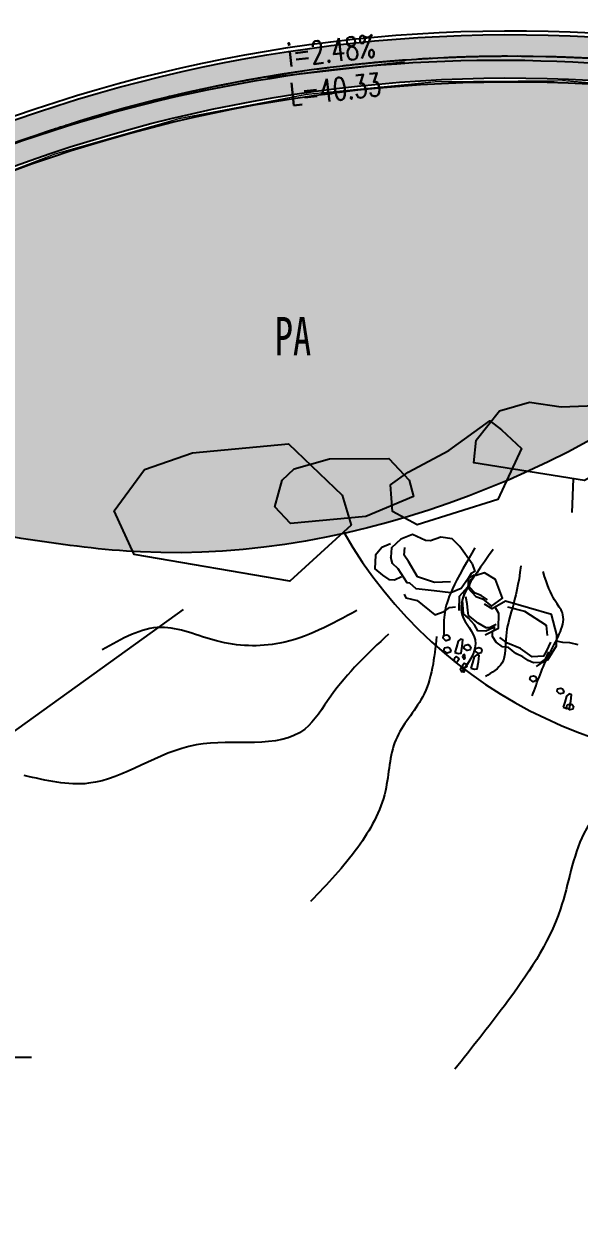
# Model space of a CAD drawing. Header units: millimetres. Extents: x -2430464 to 225692, y -180 to 1805330.
# Drawn here: x -21226 to 554, y 1258910 to 1305526 of the extents above; entities that cross this region are included whole.
import ezdxf

# ---------------------------------------------------------------- set-up
doc = ezdxf.new("R2010")
doc.units = ezdxf.units.MM
doc.header["$LTSCALE"] = 1000
doc.linetypes.add('CENTERX2', pattern=[4, 2.5, -0.5, 0.5, -0.5])
for name, color, linetype in [('0-ROAD-中心线', 1, 'CENTERX2'), ('03LS-上木标注', 50, 'CONTINUOUS'), ('04-细线16水体', 154, 'CONTINUOUS'), ('DIM_COOR', 3, 'CONTINUOUS'), ('DIM_SYMB', 3, 'CONTINUOUS'), ('HYDA', 7, 'CONTINUOUS'), ('LP-001-道路边线', 4, 'CONTINUOUS'), ('LP-003设计水位线', 172, 'CONTINUOUS'), ('LP-006铺装分隔线', 35, 'CONTINUOUS'), ('LP-008景观石', 37, 'CONTINUOUS'), ('LP-009绿化边线', 82, 'CONTINUOUS'), ('LP-014绿化填充', 88, 'CONTINUOUS'), ('LP-10铺装填充', 251, 'CONTINUOUS'), ('LP-E-水景边线', 152, 'CONTINUOUS'), ('ROAD', 2, 'CONTINUOUS')]:
    doc.layers.add(name, color=color, linetype=linetype)
doc.styles.add('_TCH_DIM', font='SIMPLEX.shx', dxfattribs={"width": 0.7, "bigfont": 'GBCBIG.shx'})
doc.styles.add('STYLE1', font='', dxfattribs={"width": 0.7})
doc.styles.add('TG_LINETYPE', font='SIMPLEX', dxfattribs={"width": 0.8, "height": 3, "bigfont": 'HZTXT'})
doc.styles.get('STYLE1').set_extended_font_data('SimSun')
doc.linetypes.add('TG_TYLG', pattern='A,2,-1.3,["TYLG",TG_LINETYPE,S=0.1,R=0,X=-1.2,Y=-0.15],0', length=3.3)

msp = doc.modelspace()

# ---------------------------------------------------------------- hatches: boundary and pattern name
at = {"layer": 'DIM_SYMB'}
msp.add_hatch(color=256, dxfattribs=at).paths.add_polyline_path([(-6298.354259759188, 1304031.639991684), (-7192.630685418844, 1303930.300589485), (-7206.142605751753, 1304049.537446423)])
at = {"layer": 'LP-014绿化填充'}
h = msp.add_hatch(dxfattribs=at)
h.set_pattern_fill('CROSS', color=256, scale=300)
h.set_pattern_definition([(0, (-431392709.98357, -3169114513.621448), (476.25, 476.25), [238.125, -714.375]), (90, (-431392590.92107, -3169114632.683948), (-476.25, 476.25), [238.125, -714.375])])
edge = h.paths.add_edge_path()
edge.add_spline(control_points=[(-67588.00013777614, 1273228.767648621), (-64603.12937483191, 1268621.899836941), (-49412.06708493829, 1274838.265782757), (-41399.5019249022, 1276875.13965313), (-35187.75771948695, 1286634.377239151), (-24953.17247691751, 1286129.045839233), (-11303.9849768579, 1283128.404089851), (12381.140483886, 1292578.367556019), (25406.25852158666, 1322288.469054623), (60932.64478132129, 1324386.339863701), (64029.42719909549, 1352872.345312519), (88946.0480826199, 1359857.920356197), (106077.1548068821, 1377566.763267441), (116588.200994283, 1397706.698831482), (119357.415586561, 1412100.85415308), (118050.1938748658, 1418997.159043713), (117622.4396097362, 1421253.795239372)], knot_values=[0, 0, 0, 0, 1461.608760629228, 12567.25349089102, 24162.44586460281, 31944.65828745835, 40981.23680247532, 67066.73875934456, 99297.32680081317, 131462.0272839771, 151854.1354866179, 170324.0419808526, 202082.8766939532, 223870.9511597634, 237975.683084435, 244835.9247705665, 244835.9247705665, 244835.9247705665, 244835.9247705665], degree=3, periodic=0)
edge.add_arc((-2107.991869002581, 1246723.481314583), 56526.2807689651, 73.1341209586279, 78.19365156510638)
edge.add_arc((-2104.784615188837, 1246598.822995109), 56647.6529312183, 78.222624362827, 134.0927475518611)
edge.add_line((-41521.46161207557, 1287283.981924934), (-67588.00013765693, 1273228.767648621))
edge.add_spline(control_points=[(-67588.00013777614, 1273228.767648621), (-64603.12937483191, 1268621.899836941), (-49412.06708493829, 1274838.265782757), (-41399.5019249022, 1276875.13965313), (-35187.75771948695, 1286634.377239151), (-24953.17247691751, 1286129.045839233), (-11303.9849768579, 1283128.404089851), (12381.140483886, 1292578.367556019), (25406.25852158666, 1322288.469054623), (60932.64478132129, 1324386.339863701), (64029.42719909549, 1352872.345312519), (88946.0480826199, 1359857.920356197), (106077.1548068821, 1377566.763267441), (116588.200994283, 1397706.698831482), (119357.415586561, 1412100.85415308), (118050.1938748658, 1418997.159043713), (117622.4396097362, 1421253.795239372)], knot_values=[0, 0, 0, 0, 1461.608760629228, 12567.25349089102, 24162.44586460281, 31944.65828745835, 40981.23680247532, 67066.73875934456, 99297.32680081317, 131462.0272839771, 151854.1354866179, 170324.0419808526, 202082.8766939532, 223870.9511597634, 237975.683084435, 244835.9247705665, 244835.9247705665, 244835.9247705665, 244835.9247705665], degree=3, periodic=0)
edge.add_line((-16944.12864783406, 1284826.32528202), (-17681.61224636436, 1286422.805196209))
edge.add_line((-17681.61224636436, 1286422.805196209), (-16498.10442993045, 1288043.243127747))
edge.add_line((-16498.10442993045, 1288043.243127747), (-14613.24360921979, 1288700.179284496))
edge.add_line((-14613.24360921979, 1288700.179284496), (-10843.5100248754, 1289050.540646477))
edge.add_line((-10843.5100248754, 1289050.540646477), (-10000.35846850276, 1288243.224062366))
edge.add_line((-10000.35846850276, 1288243.224062366), (-9233.139260083437, 1288463.126655025))
edge.add_line((-9233.139260083437, 1288463.126655025), (-6907.41463509202, 1288474.150138779))
edge.add_line((-6907.41463509202, 1288474.150138779), (-6308.853825062513, 1287831.662386341))
edge.add_line((-6308.853825062513, 1287831.662386341), (-6154.098822444677, 1287941.210475845))
edge.add_line((-6154.098822444677, 1287941.210475845), (-4554.126902848482, 1288784.280127926))
edge.add_line((-4554.126902848482, 1288784.280127926), (-2954.172472566366, 1289947.134272022))
edge.add_line((-2954.172472566366, 1289947.134272022), (-2908.178709775209, 1289912.662208004))
edge.add_line((-2908.178709775209, 1289912.662208004), (-2565.34503147006, 1290337.970982475))
edge.add_line((-2565.34503147006, 1290337.970982475), (-1391.726811021566, 1290686.663266106))
edge.add_line((-1391.726811021566, 1290686.663266106), (-154.657478004694, 1290496.470369263))
edge.add_line((-154.657478004694, 1290496.470369263), (2067.495276719332, 1290588.042161865))
edge.add_line((2067.495276719332, 1290588.042161865), (1836.596392005682, 1291016.587275429))
edge.add_line((1836.596392005682, 1291016.587275429), (1875.912296384573, 1291881.075118465))
edge.add_line((1875.912296384573, 1291881.075118465), (2080.659312337637, 1292389.707403107))
edge.add_line((2080.659312337637, 1292389.707403107), (3468.381314247847, 1293885.120544834))
edge.add_line((3468.381314247847, 1293885.120544834), (5099.823255568743, 1294002.333547993))
edge.add_line((5099.823255568743, 1294002.333547993), (4623.05184468627, 1295520.698842449))
edge.add_line((4623.05184468627, 1295520.698842449), (7831.043782800436, 1298466.001607819))
edge.add_line((7831.043782800436, 1298466.001607819), (8524.657851308584, 1298552.629644318))
edge.add_line((8524.657851308584, 1298552.629644318), (10258.70496538281, 1298249.436105175))
edge.add_line((10258.70496538281, 1298249.436105175), (11257.76341721416, 1297289.643696709))
at = {"layer": 'LP-10铺装填充'}
h = msp.add_hatch(dxfattribs=at)
h.set_pattern_fill('-600X200', color=256, scale=2500, pattern_type=2)
h.set_pattern_definition([(210.7031794559915, (94644.19562783837, 1222099.198271198), (1276.47658006669, -2149.559848094778), [208.333325, -208.33325]), (210.7031794559915, (94982.88518837094, 1221936.876329346), (1276.47658006669, -2149.559848094778), [208.333325, -208.33325]), (210.7031794559915, (94963.31476709247, 1221561.808305187), (1276.47658006669, -2149.559848094778), [208.333325, -208.33325]), (210.7031794559915, (95302.00432756543, 1221399.486363335), (1276.47658006669, -2149.559848094778), [208.333325, -208.33325]), (210.7031794559915, (95282.43390628695, 1221024.418339176), (1276.47658006669, -2149.559848094778), [208.333325, -208.33325]), (210.7031794559915, (95621.12347653508, 1220862.096420212), (1276.47658006669, -2149.559848094778), [208.333325, -208.33325]), (210.7031794559915, (95601.553055197, 1220487.028396053), (1276.47658006669, -2149.559848094778), [208.333325, -208.33325]), (210.7031794559915, (95940.24261572957, 1220324.706454201), (1276.47658006669, -2149.559848094778), [208.333325, -208.33325]), (120.7031794559915, (95940.24261572957, 1220324.706454201), (-358.2599818476626, -212.7461009327034), []), (120.7031794559915, (95761.11263152957, 1220218.333396835), (-358.2599818476626, -212.7461009327034), [])])
edge = h.paths.add_edge_path()
edge.add_line((10124.38084849715, 1302059.6942486), (10439.39835968614, 1303735.349858684))
edge.add_arc((24925.60262027383, 1215967.217773361), 99324.57716753814, 131.3142506660975, 133.1419088232065, ccw=False)
edge.add_arc((-2107.991865664721, 1246723.48130743), 58376.28077553461, 77.588000340365, 131.3142506648132, ccw=False)
edge.add_arc((-2115.595168381929, 1246671.745417995), 56724.26190255526, 77.53869250456184, 134.0951235464403)
edge.add_line((-41587.2677821815, 1287410.289199753), (-55930.97299298644, 1279675.757178707))
edge.add_line((-55930.9729937017, 1279675.757178707), (-61534.53731992841, 1276349.711302204))
edge.add_line((-61534.53731992841, 1276349.711302204), (-65409.76010742784, 1274592.853767795))
edge.add_line((-65409.76010742784, 1274592.853767795), (-68275.91543206573, 1273027.827123566))
edge.add_line((-68275.91543206573, 1273027.827123566), (-110198.3502514064, 1250675.274704857))
edge.add_line((-110198.3502514064, 1250675.274704857), (-110198.3502505124, 1250675.274706287))
edge.add_line((-110198.3502505124, 1250675.274706287), (-111367.0151074827, 1251978.706924362))
edge.add_line((-111367.0151074827, 1251978.706924362), (-111367.0151083767, 1251978.706922932))
edge.add_line((-111367.0151083767, 1251978.706922932), (-43025.3047939837, 1288417.708348198))

# ---------------------------------------------------------------- linework, layer by layer
at = {"layer": '0-ROAD-中心线', "elevation": -399665.2262947477}
msp.add_lwpolyline([(-42508.31253424287, 1287730.087248726, -0.008309929679432409), (-40086.1810374558, 1289931.46815197, -0.2360242013563377), (9662.144629150629, 1303032.777758045, -0.2360242013563377)], format="xyb", dxfattribs=at)
at = {"layer": '03LS-上木标注'}
msp.add_arc((-2582.068264693022, 1247258.195269031), 56830.84380205858, 77.51255402259677, 118.1752783074293, dxfattribs=at)
at = {"layer": '04-细线16水体'}
for points, knots in [([(-3537.893851071596, 1284975.073244018), (-4522.628324538469, 1283292.320590897), (-4767.379865199327, 1282553.697229309), (-4759.261681586504, 1281779.387023849), (-4756.293041020632, 1281496.303268356)], [0, 0, 0, 0, 714.6341545138295, 1126.464205300063, 1126.464205300063, 1126.464205300063, 1126.464205300063]), ([(-1735.560581713915, 1284270.814382477), (-1906.655652791262, 1282801.683244629), (-2436.786559611559, 1281903.890472336), (-2270.26165536046, 1280424.68785469), (-2865.696562558413, 1280075.879547043), (-3125.869658738375, 1279923.469129486)], [0, 0, 0, 0, 980.4545546699063, 1507.336140045231, 1916.21278504711, 1916.21278504711, 1916.21278504711, 1916.21278504711]), ([(-1287.695285826921, 1279160.262844009), (-1093.154959470034, 1279710.998575134), (-727.2989502251148, 1280746.723436279), (298.9601392447948, 1282379.397279663), (-558.5840359032154, 1282954.16482727), (-863.704463750124, 1284046.115798874)], [0, 0, 0, 0, 900.5298771168116, 1693.554156794878, 2232.671768034916, 2232.671768034916, 2232.671768034916, 2232.671768034916])]:
    msp.add_open_spline(points, degree=3, knots=knots, dxfattribs=at)
for points in [[(-8170.00762334466, 1282515.229167385), (-11186.29093667865, 1281229.768529339), (-13670.33158162236, 1281318.422600193), (-15843.82353714108, 1281850.335330887), (-18150.42312309146, 1280963.818010254)], [(-6928.000718921423, 1281584.384811802), (-9190.213203936815, 1279146.456334038), (-10210.44562080503, 1277861.007388992), (-14468.7626747191, 1277240.440587444), (-18682.71946391463, 1275733.35646574), (-21211.09353742003, 1276043.645712776)], [(-5039.369794875383, 1281490.001365585), (-5593.059050351381, 1279110.395910187), (-6638.807138711214, 1277439.492832107), (-7047.452019482851, 1275437.632621689), (-8128.237510472536, 1273222.428905411), (-9980.008383780718, 1271100.964445038)], [(3541.873090535402, 1276661.853637619), (735.1322214901447, 1273764.879566116), (-183.3443457782269, 1270805.596347732), (-2381.485948771238, 1267012.338869018), (-4322.183161705732, 1264517.19091217)]]:
    msp.add_spline(points, degree=3, dxfattribs=at)
at = {"layer": 'DIM_COOR', "color": 3}
msp.add_line((-29044.71698477864, 1264995.352540417), (-20926.71698477864, 1264995.352540417), dxfattribs=at)
at = {"layer": 'DIM_SYMB'}
msp.add_lwpolyline([(-11664.01281383634, 1303423.603577537), (-6298.354259759188, 1304031.639991684)], dxfattribs=at)
at = {"layer": 'HYDA', "color": 140, "linetype": 'Continuous', "elevation": 376500, "flags": 128}
msp.add_lwpolyline([(-130347.6203040779, 1130196.709642334), (-127808.4981989563, 1132973.781273289), (-120863.1981989443, 1145872.281272812), (-120863.1981989443, 1163070.181272907), (-116404.053837806, 1178967.788926048), (-110966.3342427313, 1192897.10065691), (-100720.4537887871, 1207181.043302936), (-83821.39819899201, 1224255.181272907), (-58355.19819894433, 1238807.381273193), (-44795.29819896817, 1252367.281273289), (-30243.19819900393, 1271549.581273003), (-14966.04866811633, 1282549.147412224)], dxfattribs=at)
at = {"layer": 'LP-001-道路边线', "color": 4, "linetype": 'Continuous', "elevation": -399665.2262947477, "flags": 128}
for points in [[(-43095.87580052018, 1288550.066823406, -0.007974832165171971), (-40746.36954018474, 1290682.568106098, -0.2388965551415803), (10489.10199466348, 1303877.997903271, -0.2360242013557602)], [(-41521.46161195636, 1287283.981924934, -0.007248876381208427), (-39425.99253472686, 1289180.368198318, -0.2388965587590652), (10058.62628862262, 1301924.874598904)]]:
    msp.add_lwpolyline(points, format="xyb", dxfattribs=at)
at = {"layer": 'LP-003设计水位线', "color": 172}
msp.add_spline([(117622.4396097362, 1421253.795239372, -399665.2262947477), (118620.3277350366, 1414466.517782135, -399665.2262947477), (116583.7114051282, 1400509.596323891, -399665.2262947477), (106894.853494972, 1380994.314585609, -399665.2262947477), (83476.73990854621, 1359541.679819984, -399665.2262947477), (67422.02872690558, 1350410.212534828, -399665.2262947477), (58475.66483530402, 1332085.348277016, -399665.2262947477), (29852.80625376105, 1317412.246226234, -399665.2262947477), (7796.606241554022, 1293910.441050453, -399665.2262947477), (-16649.82503286004, 1284809.594370766, -399665.2262947477), (-25556.4588829577, 1285963.554819984, -398665.2262947477), (-33325.46443715692, 1285510.362925453, -398665.2262947477), (-42256.38094106317, 1278115.282359047, -398665.2262947477), (-52487.75002065301, 1273796.204722328, -398665.2262947477), (-66116.25075307488, 1268043.060191078, -398665.2262947477), (-110633.4320885241, 1234741.43885891, -399665.2262947477)], degree=3, dxfattribs=at)
at = {"layer": 'LP-006铺装分隔线', "color": 35, "linetype": 'Continuous', "elevation": -399665.2262947477, "flags": 128}
for points in [[(-42971.24045869708, 1288461.288768692, -0.009889363719888165), (-40647.34126475453, 1290569.903112812, -0.238896555359428), (10456.81631723046, 1303731.51365797, -0.2360242013558631)], [(-41595.93617269397, 1287419.600125713, -0.007151661904023327), (-39525.02081009746, 1289293.033191128, -0.2388965585301341), (10090.91196605563, 1302071.358844204)]]:
    msp.add_lwpolyline(points, format="xyb", dxfattribs=at)
at = {"layer": 'LP-006铺装分隔线'}
msp.add_arc((-2107.991869240999, 1246723.481320782), 57526.28076311721, 78.5507281389568, 118.3400364231025, dxfattribs=at)
at = {"layer": 'LP-008景观石', "color": 37, "linetype": 'Continuous', "elevation": -399665.2262947477, "flags": 128}
for points in [[(-154.657478004694, 1290496.470369263), (2922.126842290163, 1290623.26032774), (3619.94916549325, 1290084.383106155), (3683.382788687944, 1289260.216539307), (765.1912710368633, 1287611.87544672), (-3580.370449274778, 1288309.252055092), (-3485.211269766092, 1289196.813600941), (-2565.34503147006, 1290337.970982475), (-1391.726811021566, 1290686.663266106)], [(-6154.098822444677, 1287941.210475845), (-4554.126902848482, 1288784.280127926), (-2954.172472566366, 1289947.134272022), (-2488.712740510702, 1289598.274845047), (-1703.286607414484, 1288871.489015503), (-2634.171092957258, 1286865.573178692), (-5805.012768059969, 1285877.144768639), (-6764.981928378344, 1286400.42992918), (-6852.25344195962, 1287447.000250263)], [(-14613.24360921979, 1288700.179284496), (-10843.5100248754, 1289050.540646477), (-8739.486840218306, 1287035.941020889), (-8388.810338050127, 1285853.460526867), (-10799.67994067073, 1283663.677926464), (-16892.59907355905, 1284714.775776787), (-17681.61224636436, 1286422.805196209), (-16498.10442993045, 1288043.243127747)], [(-9233.139260083437, 1288463.126655025), (-6907.41463509202, 1288474.150138779), (-6117.581203132868, 1287626.352725429), (-5942.058776170015, 1286983.194145603), (-7814.286337465048, 1286193.864970608), (-10768.89053878188, 1285930.749939365), (-11383.20154383779, 1286573.908518715), (-11090.67582508922, 1287626.352725429), (-10622.61019012332, 1288064.872471256)]]:
    msp.add_lwpolyline(points, close=True, dxfattribs=at)
at = {"layer": 'LP-008景观石', "color": 37, "linetype": 'Continuous', "flags": 128}
for points in [[(322.3133524954319, 1287682.94858305), (266.7399530112743, 1286351.537148399)], [(-3641.416315585375, 1284339.939893646), (-4133.071587115526, 1285017.356010361), (-4430.310730487108, 1285324.77799408), (-4878.585410624743, 1285384.832420273), (-5278.671432048082, 1285245.908555908), (-5468.354064971209, 1285263.111074371), (-5978.234296828508, 1285495.744930191), (-6437.870753318071, 1285312.30170433), (-6800.552783042192, 1284965.167528076), (-6827.404174357653, 1284607.114726944)], [(-6848.173395365477, 1285121.294704361), (-7180.98243829608, 1284977.451269073), (-7434.864620178938, 1284686.322967453), (-7455.440487593412, 1284142.86433403), (-7157.219525545835, 1283894.245040817), (-6904.848238915205, 1283726.711557312), (-6682.728760689497, 1283720.893716736), (-6415.504542082548, 1283840.475047989)], [(-3641.416315585375, 1284339.939893646), (-3533.214211970568, 1284047.787313385), (-3681.06667688489, 1283961.78463356), (-3795.29724791646, 1283761.939212723), (-4074.31780269742, 1283374.273933334), (-4483.037064105272, 1283208.871395035), (-5129.780441313982, 1283278.144601746), (-5833.817777186632, 1283355.850690765), (-6090.695931702852, 1283586.10860054), (-6190.595925837755, 1283596.518466873), (-6547.941179782152, 1284153.368184967), (-6771.908522158861, 1284353.539699478), (-6827.404174357653, 1284607.114726944)], [(-673.2515690624714, 1280574.389604492), (-333.7985723316669, 1281120.981904907), (-329.7252142727375, 1281563.75275032), (-526.428187161684, 1282360.858444137), (-526.428187161684, 1282360.858444137), (-526.428187161684, 1282360.858444137), (-526.428187161684, 1282360.858444137), (-2340.1004755795, 1282873.891366882), (-2855.964266806841, 1282573.9005336), (-3156.432074099779, 1282764.575763626)], [(-3131.687788039446, 1281551.804437561), (-2607.345707684755, 1281816.233488007), (-2591.552222758532, 1282394.88339035), (-2736.167839080095, 1282643.565906448)], [(-694.9769451916218, 1281537.382305069), (-725.1245677769184, 1281925.056219025), (-1583.26525619626, 1282472.943731232), (-2251.123342305422, 1282645.933843536)]]:
    msp.add_lwpolyline(points, dxfattribs=at)
at = {"layer": 'LP-008景观石'}
for points in [[(-4495.115730792284, 1283639.76220314), (-5114.592725545168, 1283608.109870834), (-5784.699946910143, 1283834.83459465), (-6142.292969018221, 1284435.009130402), (-6316.003024846315, 1284677.904573364), (-6279.227133542299, 1284990.113696976)], [(-3040.104625493288, 1282927.213758392), (-3294.325397998095, 1283095.63282959), (-3529.320828944445, 1283186.266937179), (-3758.707546979189, 1283438.625814361), (-3686.565111428499, 1283725.747154159), (-3610.192257910967, 1283812.25442688)], [(-4155.703830748796, 1282510.901548309), (-4135.367217570543, 1283078.500410004), (-3814.528256446123, 1283435.051492615)], [(-6315.198491126299, 1283149.419750137), (-6243.201238423586, 1283012.326158447), (-5798.683860570192, 1282909.507240219)], [(-5798.683860570192, 1282909.507240219), (-5108.68104532361, 1282348.080598755), (-4738.160196572542, 1282468.796108169), (-4527.707295209169, 1282629.886831207), (-4295.056327372789, 1282654.954421921)], [(-2788.619671851397, 1281846.308484955), (-3103.553294450045, 1281703.852243347), (-3415.12535789609, 1281717.78661911), (-3545.9700525105, 1281947.638132019), (-3782.778354197741, 1282207.514787598), (-3977.471578150988, 1282383.620061798), (-4021.302650243044, 1282916.654806061), (-3935.842444688082, 1283212.695688171)], [(-2702.236696511507, 1281969.001336975), (-2957.957386046648, 1281837.302652283), (-3099.143946677446, 1281830.096269531), (-3402.848545104265, 1282021.912155075), (-3782.936449080706, 1282312.296138687), (-3819.117624074221, 1282529.4752845), (-3842.001149684191, 1282773.748798294), (-3889.003120452166, 1283045.604898376)], [(-645.6192136108875, 1280892.788293762), (-777.634743720293, 1280606.979682846), (-959.9582567512989, 1280468.019271774), (-1241.574702054262, 1280459.114910049), (-1446.088549405336, 1280554.24857132), (-1651.607864171267, 1280693.880386276), (-1937.635884314775, 1280825.647561951), (-2219.869415074587, 1281054.95676033), (-2457.964890748262, 1281091.568893356), (-2701.84190800786, 1281276.047571106), (-2842.226478129625, 1281497.625451965), (-2842.388424664736, 1281700.650596542), (-2772.859591990709, 1281758.517009659), (-2764.259196311235, 1281887.991645737)], [(-567.3670680820942, 1281265.171379013), (-734.3340838253498, 1280928.036096497), (-851.2493634521961, 1280719.584052963), (-1285.346009045839, 1280689.117034836), (-1743.311829119921, 1281019.037700577), (-2254.067059069872, 1281234.649822159), (-2557.875019341707, 1281459.838649673)], [(508.042513102293, 1281169.377530975), (183.9075047671795, 1281239.313587112), (-93.04505017399788, 1281261.73271553), (-332.0296621620655, 1281313.271119995)]]:
    msp.add_lwpolyline(points, dxfattribs=at)
at = {"layer": 'LP-008景观石', "color": 37, "linetype": 'Continuous', "flags": 128}
msp.add_lwpolyline([(-3484.774554759264, 1283881.108035965), (-3587.252197772264, 1283899.836591644), (-3793.702777653933, 1283764.728784485), (-3816.612502604723, 1283402.067352219), (-3503.874364882708, 1283062.15333168), (-3243.286902934313, 1282972.44150917), (-2883.000680953264, 1282685.826162262), (-2460.486682444811, 1282991.603162689), (-2724.791357785463, 1283726.20424263), (-3165.707137614489, 1283985.318895264)], close=True, dxfattribs=at)
at = {"layer": 'LP-008景观石'}
for points in [[(-4765.566082984209, 1281530.754619522), (-4637.183051615953, 1281561.185041351), (-4566.998407870531, 1281533.416805191), (-4521.343610316515, 1281457.292764587), (-4547.872176915407, 1281362.192447586), (-4656.867289811373, 1281328.876319809), (-4697.969823628664, 1281352.323060913), (-4785.905111581087, 1281427.303686066)], [(-4727.845886975527, 1281044.036275787), (-4599.461674958467, 1281074.467578812), (-4529.278208762407, 1281046.698463364), (-4483.623303681612, 1280970.574273987), (-4510.151979476213, 1280875.474105759), (-4619.14709213376, 1280842.157976074), (-4660.249624758959, 1280865.604717178), (-4748.184912472963, 1280940.585342331)], [(-4327.037689000368, 1280869.717945023), (-4184.974310427904, 1280825.834291382), (-4075.361606389284, 1280837.764392776), (-4034.509346753359, 1281111.074712677), (-4006.207253485918, 1281358.011928482), (-4095.005392104387, 1281391.9376754), (-4198.999554902315, 1281310.640176697), (-4259.720953732729, 1281069.070751114)], [(-3944.372212201357, 1281142.830413742), (-3815.988110810518, 1281173.261865539), (-3745.804647475481, 1281145.492748184), (-3700.149630099535, 1281069.368413849), (-3726.67712572217, 1280974.269124908), (-3835.673309355974, 1280940.951965256), (-3876.775843411684, 1280964.39870636), (-3964.711129933596, 1281039.379331512)], [(-3508.372593909502, 1281026.183431549), (-3379.989562302828, 1281056.613851471), (-3309.806097537279, 1281028.84473793), (-3264.15001347661, 1280952.721429748), (-3290.678578644991, 1280857.621112747), (-3399.673691302538, 1280824.304983063), (-3440.776225119829, 1280847.751726074), (-3528.712801247835, 1280922.73161499)], [(-4253.238808423281, 1280469.689645691), (-4329.704118520021, 1280500.897367401), (-4352.354577809572, 1280595.825532837), (-4313.785315543413, 1280666.312641067), (-4270.624891549349, 1280701.908517761), (-4181.797540217638, 1280661.560827179), (-4170.498953133821, 1280586.274944229), (-4214.824493676424, 1280511.041505737)], [(-3924.353744059801, 1280630.458433075), (-3925.509246617556, 1280726.185800476), (-3947.950405865908, 1280782.480237884), (-3991.196890383959, 1280760.183198852), (-4023.175983220339, 1280705.384607239), (-3963.199235230684, 1280603.862834854)], [(-3693.574388295412, 1280257.052137299), (-3551.512299329042, 1280213.167749329), (-3441.898414880037, 1280225.098731918), (-3401.047224789858, 1280498.408021851), (-3372.746421128511, 1280745.344501419), (-3461.543381005526, 1280779.271133346), (-3565.537543803453, 1280697.973634643), (-3626.260119944811, 1280456.403325958)], [(-3940.451952964067, 1280167.129905624), (-3973.253150731325, 1280096.077251358), (-4042.725159913301, 1280106.472833557), (-4099.430274277925, 1280191.705814285), (-4080.022569686174, 1280258.48148529), (-4016.063249856234, 1280248.617195053), (-3968.506076604128, 1280203.224958343)], [(-3863.349305897951, 1280404.43851654), (-3854.703740864992, 1280319.446372909), (-3917.506614953279, 1280272.486555023), (-4019.278929978609, 1280261.074195785), (-4015.781783372164, 1280380.006608887), (-3956.206552296877, 1280448.482652588), (-3897.600823432207, 1280424.290162964)], [(-1361.013993054628, 1279922.793752594), (-1232.632029563189, 1279953.223144455), (-1162.447495251894, 1279925.455057068), (-1116.792479306459, 1279849.330722732), (-1143.319976121187, 1279754.231433792), (-1252.316269189119, 1279720.914422913), (-1293.418801814318, 1279744.361164017), (-1381.354089766741, 1279819.341789169)], [(-293.9553225338459, 1279441.05312912), (-165.5723986923695, 1279471.483699722), (-95.38893535733223, 1279443.714582367), (-49.73284986615181, 1279367.591276092), (-76.26152423024178, 1279272.491105957), (-185.256529122591, 1279239.174827499), (-226.3591723740101, 1279262.621719284), (-314.2956393063068, 1279337.601461334)], [(-72.50740244984627, 1278715.437400742), (69.55457589030266, 1278671.553159637), (179.1673919856548, 1278683.483114166), (220.0208306014538, 1278956.794315262), (248.3217434585094, 1279203.730647964), (159.5234954059124, 1279237.656543655), (55.52944180369377, 1279156.358898086), (-5.193134337663651, 1278914.788587494)], [(80.87406966090202, 1278817.417020721), (209.2571041285992, 1278847.847440643), (279.4404582679272, 1278820.078473968), (325.0966531932354, 1278743.955018921), (298.5679785907269, 1278648.854848785), (189.5717949569225, 1278615.53769104), (148.4692609012127, 1278638.984432144), (60.53397580981255, 1278713.965057297)]]:
    msp.add_lwpolyline(points, close=True, dxfattribs=at)
at = {"layer": 'LP-008景观石', "linetype": 'ByBlock', "flags": 128}
msp.add_lwpolyline([(-673.2515690624714, 1280574.389604492), (-970.3219511806965, 1280434.344934387), (-1131.920452862978, 1280309.785129471)], dxfattribs=at)
at = {"layer": 'LP-008景观石', "color": 37, "linetype": 'Continuous'}
msp.add_open_spline([(-2818.814427882433, 1284903.948236389), (-3802.193725854158, 1283541.661176605), (-4482.374406844378, 1282564.987214966), (-3196.515133172274, 1281281.211566849), (-3756.279110938311, 1280509.038743896), (-4070.639733582735, 1280075.39060585)], degree=3, knots=[0, 0, 0, 0, 956.6700651091136, 1486.544029423347, 2165.308629378378, 2165.308629378378, 2165.308629378378, 2165.308629378378], dxfattribs=at)
at = {"layer": 'LP-E-水景边线', "elevation": -399665.2262947477}
msp.add_lwpolyline([(-8682.079547077417, 1285587.085352344, 0.3134782739956229), (9890.655272573233, 1276802.684767647, -0.1439958872516234), (21629.78565582633, 1275384.007060928)], format="xyb", dxfattribs=at)
at = {"layer": 'ROAD', "linetype": 'TG_TYLG', "ltscale": 0.2, "const_width": 50, "elevation": -399665.2262947477}
msp.add_lwpolyline([(-114380.1043594182, 1244413.558047218), (-110146.7915069759, 1250617.770343704), (-68274.82955417037, 1272943.411218567), (-65771.70004627109, 1274208.16808979), (-61705.46943679452, 1276400.794777317), (-53204.23254856467, 1280984.902437611), (-41519.92920199037, 1287285.409666939, -0.2529614275860904), (10075.41818001866, 1301997.519376202, -0.2360242013539047)], format="xyb", dxfattribs=at)

# ---------------------------------------------------------------- texts
at = {"layer": 'DIM_SYMB', "color": 7, "style": '_TCH_DIM', "width": 0.7058823529411765}
for s, p in [('i=2.48%', (-10835.01439318061, 1303834.561748905)), ('L=40.33', (-10738.10493960977, 1302313.299178524))]:
    msp.add_text(s, height=892.5, rotation=6.465177702900742, dxfattribs=at).set_placement(p)
at = {"layer": 'LP-009绿化边线', "linetype": 'Continuous', "insert": (-11384.74221721292, 1294027.076699657, -275765.2262947477), "char_height": 1500, "width": 10368.11015280546, "attachment_point": 1, "style": 'STYLE1'}
msp.add_mtext('PA', dxfattribs=at)

doc.saveas('drawing.dxf')
